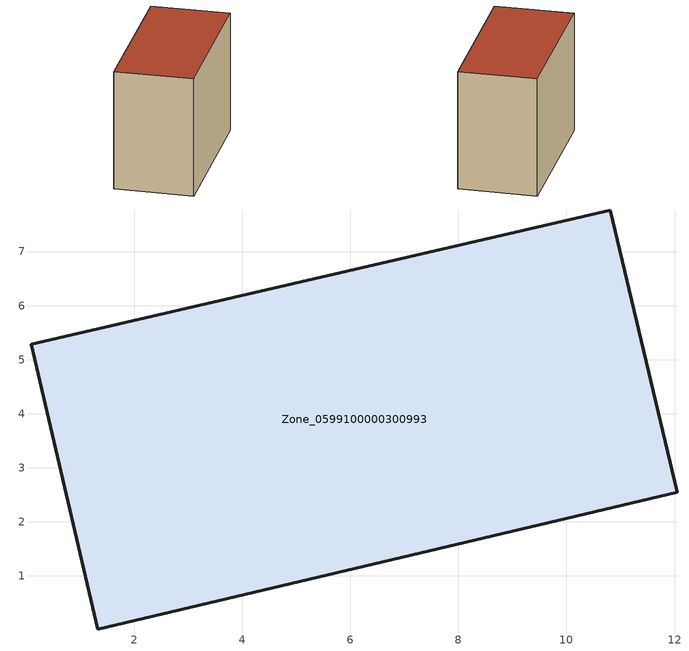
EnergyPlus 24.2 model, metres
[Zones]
Zone_0599100000300993
 floor ground (C_G): 10.81,7.77 12.05,2.55 1.33,0.02 0.1,5.28 z0
 wall outside (C_F): 10.81,7.77 0.1,5.28 1.33,0.02 12.05,2.55 10.81,7.77 z0:8.44
 roof outside (C_R): 12.05,2.55 10.81,7.77 0.1,5.28 1.33,0.02 z8.44
[BUILDING]
Pand.0599100000300993: North Axis=0; Terrain=City; Loads Convergence Tolerance Value=0.04; Temperature Convergence Tolerance Value=0.4; Solar Distribution=FullExterior; Maximum Number of Warmup Days=25; Minimum Number of Warmup Days=1
[Site:Location]
Rotterdam.The.Hague.AP_ZH_NLD Design_Conditions: Latitude=51.96; Longitude=4.45; Time Zone=1; Elevation=-4.5
[SITE:GROUNDTEMPERATURE:BUILDINGSURFACE]
18, 18, 18, 18, 18, 18, 18, 18, 18, 18, 18, 18
[MATERIAL] Thermal Absorptance=0.9; Solar Absorptance=0.7; Visible Absorptance=0.7
Name | Roughness | Thickness | Conductivity | Density | Specific Heat
G.TI.1992-2005 | MediumSmooth | 0.15 | 0.06 | 540 | 1210
F.TI.1992-2005 | Rough | 0.3 | 0.12 | 1920 | 840
R.TI.1992-2005 | MediumRough | 0.2 | 0.08 | 1500 | 1000
[CONSTRUCTION]
C_G: G.TI.1992-2005
C_F: F.TI.1992-2005
C_R: R.TI.1992-2005
[ZONE]
Zone_0599100000300993: Type=1; Multiplier=1; Ceiling Height=Autocalculate; Volume=Autocalculate; Floor Area=autocalculate; Part of Total Floor Area=Yes
[ZONEINFILTRATION:DESIGNFLOWRATE]
Infil_Zone_0599100000300993: Zone or ZoneList or Space or SpaceList=Zone_0599100000300993; Schedule=AlwaysOn; Design Flow Rate Calculation Method=Flow/Area; Flow Rate per Floor Area=0.0015; Constant Term Coefficient=1; Temperature Term Coefficient=0; Velocity Term Coefficient=0; Velocity Squared Term Coefficient=0
[HVACTEMPLATE:ZONE:IDEALLOADSAIRSYSTEM]
Zone_0599100000300993: Maximum Heating Supply Air Temperature=50; Minimum Cooling Supply Air Temperature=13; Maximum Heating Supply Air Humidity Ratio=0.0156; Minimum Cooling Supply Air Humidity Ratio=0.0077; Heating Limit=NoLimit; Cooling Limit=NoLimit; Dehumidification Control Type=ConstantSensibleHeatRatio; Cooling Sensible Heat Ratio=0.7; Dehumidification Setpoint=60; Humidification Control Type=None; Humidification Setpoint=30; Outdoor Air Method=None; Outdoor Air Flow Rate per Person=0.00944; Outdoor Air Flow Rate per Zone Floor Area=0; Outdoor Air Flow Rate per Zone=0; Demand Controlled Ventilation Type=None; Outdoor Air Economizer Type=NoEconomizer; Heat Recovery Type=None; Sensible Heat Recovery Effectiveness=0.7; Latent Heat Recovery Effectiveness=0.65
[ZONECONTROL:THERMOSTAT]
ThermostatControl_Zone_0599100000300993: Zone or ZoneList=Zone_0599100000300993; Control Type Schedule=DualSetpointControlType; Control 1=Thermostat_Zone_0599100000300993; Temperature Difference Between Cutout And Setpoint=0
[THERMOSTATSETPOINT:DUALSETPOINT]
Thermostat_Zone_0599100000300993: Heating Setpoint Temperature Schedule=HeatingSetpoint_Zone_0599100000300993; Cooling Setpoint Temperature Schedule=CoolingSetpoint_Zone_0599100000300993
[SCHEDULE:COMPACT]
HeatingSetpoint_Zone_0599100000300993: Through: 12/31, For: AllDays, Until: 24:00, 21
CoolingSetpoint_Zone_0599100000300993: Through: 12/31, For: AllDays, Until: 24:00, 24
DualSetpointControlType: Through: 12/31, For: AllDays, Until: 24:00, 4
AlwaysOn: Through: 12/31, For: AllDays, Until: 24:00, 1
